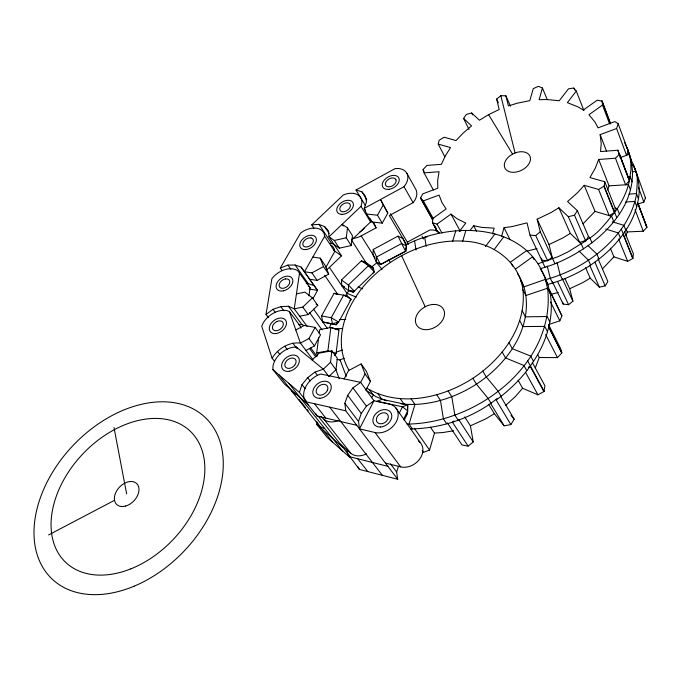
<?xml version="1.0" encoding="UTF-8"?>
<svg xmlns="http://www.w3.org/2000/svg" width="681" height="681" viewBox="0 0 681 681"><rect width="100%" height="100%" fill="white"/><g stroke="black" fill="none" stroke-linecap="round" stroke-linejoin="round"><path stroke-width="1.02" d="M308.502 404.82L284.343 383.922L272.894 369.613L272.936 366.404A19.732 13.96 -37.9 0 1 292.779 347.293L296.312 347.046L323.356 369.204L328.88 376.576L335.971 369.681L337.342 358.24L331.919 350.792L319.202 353.141L312.119 359.994M630.947 159.643C637.629 172.642 641.4 187.828 637.705 202.376L646.856 227.403L643.247 231.225L627.261 231.923L626.103 228.995M469.013 129.501L463.582 118.4L466.306 114.476L471.652 112.986L479.441 120.222L488.6 114.663L499.182 109.505L496.645 99.051L500.824 95.715L505.864 95.791L508.409 105.93L517.373 103.171L529.809 100.652L533.257 88.632L538.382 86.342L542.425 88.002L539.122 99.698L546.664 99.52L559.271 100.737L568.448 88.845L573.632 88.019L576.296 91.05L567.375 102.652L578.229 106.994L583.285 110.067L597.237 100.175L602.191 101.137L602.515 105.044L588.929 114.749L595.032 122.095L598.012 127.866L614.875 121.576L618.186 123.746L628.24 151.148C649.07 206.956 588.486 255.639 540.476 268.612M437.04 230.842L432.529 222.789L432.648 218.592L446.14 208.922L442.003 202.649L439.066 195.055L423.386 200.895L420.637 197.992L422.68 193.889L437.815 188.228L437.653 180.482L439.083 171.74L424.067 172.863L423.088 169.535L426.919 165.432L441.45 164.3L445.119 156.238L450.533 147.598L438.249 144.1L439.134 140.26L444.123 137.239L456.066 140.575L462.961 133.28L471.541 125.9L463.582 118.4M404.173 420.262L407.391 413.844L407.459 411.843M407.561 408.847L407.698 404.846L382.152 399.347L376.857 401.228L402.471 406.795L407.706 410.932L407.391 413.844M373.256 249.45L372.95 254.549L376.261 262.108L380.568 264.5L405.944 251.068L406.37 245.926L402.863 238.452L397.993 236.12L373.256 249.45L376.576 257.009L380.568 264.5L405.944 251.068M405.518 245.151C450.856 221.351 525.86 222.304 545.379 279.219L547.43 288.08L550.248 293.613C551.968 304.535 551.619 315.848 548.818 326.548L561.774 353.005L557.45 357.619L539.258 357.508L537.803 354.758M610.329 248.207L613.922 256.865L627.669 261.334L632.734 258.525L633.441 253.987L624.579 231.659M334.056 244.496L339.334 248.156L351.243 245.569L352.435 235.652L347.489 227.88L342.143 224.296L343.25 226.024M319.21 333.664L319.747 329.613L330.847 327.476L338.934 329.953L336.108 353.32L334.558 355.576M306.365 401.211L299.419 392.443L301.989 384.671L307.676 377.666L314.997 372.056L323.356 369.204L330.498 362.266L331.919 350.792M351.243 245.569L346.263 237.822L347.489 227.88M317.644 355.482L316.674 352.92L327.901 350.843L330.847 327.476L338.934 329.953M619.335 154.221L615.479 158.23L598.667 159.465L595.305 168.156L589.933 177.579L604.771 181.75L615.215 208.071L614.662 212.387C621.489 202.964 626.988 192.323 629.355 180.874L617.82 150.246L600.548 151.565L601.204 143.461L600.14 134.625L616.594 128.513L618.186 123.746M316.674 352.92L318.674 337.716M616.705 217.503L604.183 186.1L604.771 181.75M308.953 295.903L310.102 287.714L297.801 270.859A18.685 12.539 -36 0 0 274.358 275.856L271.898 278.657L266.024 314.477L268.501 317.704M299.563 272.783L294.226 308.816L307.097 326.344M518.054 380.177L522.599 388.255L537.939 394.818L543.872 391.566L544.945 385.855L532.236 362.275M646.856 227.403L637.603 202.802C635.339 214.132 629.985 224.67 623.285 234M366.812 388.179C399.628 407.672 441.935 398.164 472.461 378.551C500.841 360.079 525.289 328.651 523.187 293.222C521.723 263.811 493.938 242.734 465.898 241.295C431.507 238.529 397.185 253.315 372.507 276.809C348.127 299.546 330.6 338.653 348.927 370.089M561.774 353.005L548.673 327.084C545.447 341.13 538.756 354.231 530.397 365.901M617.82 150.246L629.457 180.439L630.998 169.509L630.742 161.737L629.431 154.306L619.863 157.694M367.008 264.254L351.566 240.112L370.583 221.946L371.085 220.014M326.335 269.855A15.076 10.138 -34.3 0 0 329.425 267.386L341.513 255.826L329 236.809L361.015 206.343L361.798 203.432A18.327 11.986 -32.6 0 0 346.765 193.813L343.326 194.97L311.745 224.883L313.992 228.263M492.533 233.932L494.168 228.169L481.62 227.352L473.67 225.717L469.958 230.57M501.505 236.63L504.051 227.701L511.967 226.603L527.043 222.857L529.98 235.107L544.979 267.224M627.261 231.923L625.907 236.001M422.288 450.652L423.522 452.38L429.558 450.039L434.478 433.09L430.426 427.157M462.714 241.159L465.898 230.382M452.542 241.627L455.759 230.902M598.667 159.465L609.078 185.845L607.639 189.999M539.258 357.508L535.283 367.978M347.072 450.022A19.196 14.727 -37.8 0 0 347.795 453.963L359.415 469.413L397.713 479.262L396.631 471.993L398.496 466.238M358.512 421.428L361.262 413.512L366.412 406.174L373.963 400.777L389.515 404.156A17.068 12.999 -36 0 1 396.419 421.53A17.068 12.999 -36 0 1 375.061 432.529L359.474 428.868L358.512 421.428L344.841 403.297L347.685 395.295L352.971 387.855L360.666 382.356L365.076 373.946L361.16 363.935L348.536 370.575L344.109 378.9M637.995 204.096L643.834 202.036L645.469 197.984L635.194 169.382L632.819 164.725M631.193 159.439L627.567 149.735M628.044 150.544L624.69 142.644M329.51 327.697L331.136 323.237M548.843 324.496L559.825 320.836L561.91 315.848L548.903 288.787L548.009 284.641L544.647 276.239L540.203 268.476M628.24 151.148L626.511 155.268L616.594 128.513M434.793 225.854L436.308 230.859M403.544 419.224L407.706 410.932L407.698 404.846L402.471 406.795L399.219 413.248M359.474 428.868L373.963 400.777L360.666 382.356L320.76 374.031L317.005 375.563A20.336 14.829 -37.6 0 0 304.288 399.032L305.769 401.747L317.125 416.074L356.767 425.31M366.046 389.804L370.404 381.428L366.48 371.443L361.16 363.935M337.742 322.045L336.252 324.769L322.734 321.951L321.551 315.984L334.073 293.324L347.523 296.09L351.09 299.282L338.653 322.113L336.252 324.769L322.734 321.951M305.965 350.443L314.443 345.939L320.53 334.856L315.107 327.408L304.262 325.424L295.818 329.936M365.271 210.123L364.199 208.377L404.029 186.705L406.038 183.844A18.481 12.079 -30.8 0 0 398.428 168.488L395.116 168.59L355.976 189.999L361.977 191.863L365.416 196.188L366.506 201.848L364.199 208.377L366.727 214.013L371.537 221.87L382.254 223.147L387.787 213.059L380.466 199.524L387.787 213.059M274.605 361.364L272.077 358.172C277.95 348.689 289.016 341.709 300.415 343.079L308.953 338.534L315.107 327.408M382.254 223.147L377.478 215.247L383.071 205.126M312.971 298.584L317.559 290.378L301.096 267.08L295.094 265.011L287.918 265.105L280.291 268.05L282.07 270.519M325.969 267.131L334.746 251.493L334.218 248.905A18.157 12.164 -34.4 0 0 331.238 245.203M280.291 268.05L300.517 233.115L303.666 231.029A18.396 12.139 -34.4 0 1 324.156 233.66L324.667 236.256L304.492 271.728L311.889 272.851L323.509 266.577L320.206 258.142L312.817 257.086M585.583 267.718L590.206 278.129L599.348 287.152L605.196 285.884L607.852 281.525L598.029 258.678M488.839 404.616L494.363 413.707L504.136 425.821L510.861 424.603L514.164 419.224L500.68 396.359M497.164 398.445C473.304 417.913 441.484 428.545 410.6 428.928M538.101 263.734L558.003 256.694L568.048 251.859L585.677 240.963L588.478 236.494L577.369 210.676L567.562 201.525L577.82 192.425L584.204 185.309L598.573 189.437L604.183 186.1M554.955 263.734L540.271 231.838L537.147 219.222L551.304 212.412L558.897 207.748L568.32 216.686L574.492 215.213L577.369 210.676M345.293 295.843L348.425 291.298M406.514 244.607L389.277 215.588L413.095 202.683L415.061 199.848A18.234 12.096 -30.6 0 0 415.929 189.556L406.966 173.519M543.872 391.566L530.124 366.259C520.837 379.343 509.082 390.519 496.185 400.002L510.861 424.603M632.734 258.525L623.064 234.298C605 259.155 577.497 276.18 548.12 284.352M494.176 249.561L503.727 236.869M485.434 246.565L494.951 233.966M371.494 397.73L373.375 395.235L369.366 389.668M603.953 186.407L614.441 212.676C604.737 224.015 594.828 238.861 579.625 242.359L570.303 233.379L558.897 207.748M522.599 388.255L515.423 396.487L505.583 405.476M613.922 256.865L602.421 268.918M459.377 231.412L465.77 223.104L457.223 218.814L451.001 214.089L437.023 224.117L432.529 222.789M584.204 185.309L595.024 211.374L583.021 223.811M349.864 300.67L351.09 299.282L343.769 294.89L331.255 317.695L332.43 323.688L338.653 322.113L331.255 317.695L321.551 315.984M629.355 180.874L625.592 184.815L609.078 185.845M341.453 279.985L361.407 260.832L365.859 262.457L372.916 267.335L374.346 271.838L353.209 292.209L348.672 290.668L341.751 285.628L341.453 279.985L348.391 285.007L354.307 291.153L353.209 292.209L351.668 291.085M299.674 316.239L308.195 314.562L317.78 305.36L312.443 297.844L304.935 292.14L296.439 293.886M266.024 314.477L273.021 309.31L280.836 306.671L288.344 306.22L294.226 308.816L302.79 307.105L312.443 297.844M373.12 273.013L374.346 271.838L368.455 265.709L361.407 260.832M494.363 413.707L485.979 418.764L470.435 425.846L473.227 441.926L468.111 446.123L461.99 444.965L447.366 422.867M590.206 278.129L583.064 282.47L569.691 288.735L572.908 301.189L568.601 304.705L563.153 304.092L552.453 281.84M570.303 233.379L562.872 237.933L549.005 244.539L552.163 257.103L547.677 260.755L542.059 260.236L541.565 258.201M453.921 420.986L452.422 422.211L468.111 446.123M529.98 235.107L535.683 235.566L540.271 231.838M371.102 267.369L376.789 262.883L382.05 269.318M515.432 269.131L532.602 256.797L533.93 259.512M510.35 262.228L526.566 250.668M512.563 154.102L509.601 156.06A13.841 9.245 -26 0 0 510.188 171.944A13.841 9.245 -26 0 0 530.124 161.15A13.841 9.245 -26 0 0 515.849 152.68L512.563 154.102L488.6 114.663M425.182 306.739L421.82 308.953A15.578 11.347 -31.3 0 0 422.501 329.263A15.578 11.347 -31.3 0 0 444.463 314.843A15.578 11.347 -31.3 0 0 425.182 306.739L401.611 255.664M334.405 354.333L336.108 353.32L327.901 350.843M614.441 212.676L609.172 215.63L595.024 211.374M528.388 367.212L530.124 366.259M352.315 238.316A15.016 10.011 -32.5 0 0 361.211 235.89L376.108 227.837L373.929 222.993M309.778 279.261L317.142 280.41L328.693 274.188L325.373 265.76L320.206 258.142M48.615 534.934L114.544 500.297M631.313 165.185L633.262 164.479L635.135 169.56M632.572 172.276C640.131 165.96 636.224 191.965 636.488 194.46C634.394 206.249 629.338 217.273 622.706 227.182C604.447 253.17 576.211 271.166 545.813 279.61M336.508 352.06L342.398 350.017M339.325 360.028L344.263 358.334M537.105 248.599L527.239 251M558.207 292.532L551.516 294.175M453.623 430.741L443.025 432.52L434.478 433.09M311.745 224.883L319.006 224.364L324.658 226.662L328.429 230.816L329 236.809L334.286 240.461L346.263 237.822M627.848 176.898L630.18 176.702L632.121 181.904M329.476 243.475L331.528 243.347L334.328 244.513M629.082 194.068L636.505 193.617L638.395 198.673M625.754 201.985L634.828 201.457L636.735 206.496M298.704 324.718L301.887 324.556L304.381 325.68M339.615 319.576L345.769 319.5M334.473 328.642L342.696 328.565M407.068 424.076C477.049 423.556 556.113 363.594 547.609 288.199L525.834 295.511C530.584 332.047 505.234 365.442 476.01 384.399C453.98 398.436 427.413 406.795 401.143 403.867M306.178 283.619L308.212 283.611L314.162 285.722L317.559 290.378L309.225 289.033M336.993 359.525L340.015 359.755L346.271 376.389M354.307 291.153L348.672 290.668L348.391 285.007L368.455 265.709L372.916 267.335L372.984 269.225M366.727 214.013L377.478 215.247M344.62 295.622L347.523 296.09M305.769 401.747L345.752 410.788L397.713 479.262M385.429 463.071L400.666 466.877A16.446 12.913 -36.1 0 0 420.015 458.568A16.446 12.913 -36.1 0 0 418.389 440.939M349.293 456.645L387.915 466.357M615.215 208.071L617.241 208.616L619.267 213.749M612.219 221.802L623.839 225.3L625.805 230.28M605.758 229.071L618.339 232.936L620.34 237.899M386.731 400.888L376.227 396.819L365.961 390.273M334.073 293.324L337.844 294.524L324.667 275.277M300.942 328.14L300.236 326.148L289.34 311.447L286.522 310.502A19.153 13.16 -37.2 0 0 263.147 323.058L261.742 326.267L272.077 358.172M341.751 285.628L344.467 286.556M358.095 287.007L362.735 288.872M347.055 293.324L356.299 297.112M381.19 264.356L376.261 262.108L376.576 257.009L401.484 243.611L406.37 245.926L405.484 251.136L397.993 236.12M333.792 250.412L341.513 255.826M316.112 304.084L317.78 305.36M272.894 369.613L299.419 392.443M320.811 416.585L324.028 419.368L350.724 453.231A16.046 12.284 -37.8 0 0 366.48 453.827M340.381 444.174L350.724 453.231M316.776 421.377L316.827 424.51L342.96 447.426M350.102 457.598L327.067 437.313L316.827 424.51M588.478 236.494L589.848 237.729L592.01 242.751M588.086 245.713L596.871 254.081L598.974 258.967M578.986 251.025L588.435 260.159L590.563 265.011M308.348 285.79L310.102 287.714M388.264 259.742L390.264 262.142M510.98 415.342L514.164 419.224M278.674 374.584L290.106 388.902M322.522 429.507L332.737 442.31M291.851 391.32L318.87 425.148M298.959 399.364L305.548 407.621M306.867 409.272L308.187 410.924M288.761 383.267L342.645 451.026M318.146 416.091L350.562 457.028M314.494 403.722L325.782 418.091M357.729 458.764L367.783 471.567M301.989 384.671L305.182 388.749M277.371 351.285L279.925 354.554M307.676 377.666L310.204 380.943M329.706 407.161L382.364 475.312M284.726 346.203L287.263 349.489M296.312 347.046L297.546 348.663M314.997 372.056L317.499 375.35M292.762 343.079L296.524 348.034M312.877 359.628L300.415 343.079L289.34 311.447M390.511 463.872L396.631 471.993M273.021 309.31L275.516 312.622M309.472 348.425L315.831 356.921M347.685 395.295L361.262 413.512M375.061 432.529L400.666 466.877M280.836 306.671L283.934 310.817M310.783 347.991L317.057 356.393M308.953 338.534L314.443 345.939M330.498 362.266L335.971 369.681M288.344 306.22L301.887 324.556M352.971 387.855L366.412 406.174M302.79 307.105L308.195 314.562M309.566 312.639L321.994 329.825M313.566 309.174L327.459 328.548M365.076 373.946L370.404 381.428M377.844 393.661L381.82 399.245M287.918 265.105L290.915 269.318M295.094 265.011L308.212 283.611M395.584 407.57L420.305 442.633M412.439 428.902L409.043 424.067L414.925 404.463L411.069 398.811M414.32 428.281L429.558 450.039M301.096 267.08L314.162 285.722M311.889 272.851L317.142 280.41M400.173 398.547L404.08 404.173M323.509 266.577L328.693 274.188M329.425 267.386L347.429 294.039M446.676 423.812L443.416 418.9L440.445 400.394L436.708 394.674M324.667 236.256L334.746 251.493M319.006 224.364L331.528 243.347M324.658 226.662L329.195 233.574M334.286 240.461L339.334 248.156M458.092 420.134L454.882 415.18L451.775 396.683L448.089 390.928M458.824 419.692L473.227 441.926M464.706 416.891L470.435 425.846M361.211 235.89L375.112 257.988M361.015 206.343L370.583 221.946M372.286 221.589L376.108 227.837M355.976 189.999L365.484 205.611M472.835 378.244L476.385 384.093L488.03 398.325L491.086 403.382M490.422 403.126L504.136 425.821M361.977 191.863L366.804 199.839M390.494 213.774L408.345 243.926M482.795 371.085L486.285 376.976L498.058 391.115L501.063 396.206M517.5 273.583C521.757 280.214 524.779 287.68 525.834 295.511L522.676 289.34M404.029 186.705L413.095 202.683M502.169 351.958L505.54 357.942L523.927 365.476L526.779 370.677M435.227 226.637L436.104 228.212M432.801 223.07L438.309 232.911M357.925 466.749L359.415 469.413M423.386 200.895L433.371 218.805M420.637 197.992L432.631 219.469M420.739 198.597L432.741 220.074M437.023 224.117L442.012 233.072M525.536 372.303L537.939 394.818M508.962 342.654L512.282 348.672L530.695 356.078L533.504 361.313M315.644 413.367L317.125 416.074M527.562 360.675L544.136 391.217M423.088 169.535L424.067 171.34M424.067 172.863L433.38 189.982M451.001 214.089L460.279 231.268M519.654 320.487L522.889 326.591L544.74 326.386L547.456 331.715M473.67 225.717L476.538 231.182M522.174 310.689L525.383 316.818L547.141 316.529L549.831 321.883M438.249 144.1L444.88 156.851M545.651 334.558L557.45 357.619M520.693 280.683L523.842 286.871L545.294 279.44L547.933 284.862M511.414 263.547L512.767 266.203M548.614 324.743L560.293 347.923L561.902 352.477M504.051 227.701L510.052 239.686M550.614 302.109L559.825 320.836M561.91 315.848L549.099 289.553L550.078 293.485M422.084 236.222L423.42 238.954M552.572 282.998L550.282 278.248L547.235 266.041M471.652 112.986L472.546 114.851M535.683 235.566L547.677 260.755M557.543 281.483L568.601 304.705M408.2 244.079L407.298 242.155L429.881 230.008L433.082 230.008A17.536 12.122 -30.3 0 1 439.483 232.689M562.387 278.827L572.908 301.189M562.421 279.593L560.174 274.809L557.032 262.619M537.147 219.222L549.005 244.539M564.881 278.461L569.691 288.735M496.645 99.051L498.364 102.822M646.95 226.977L637.578 202.776M369.851 218.116L371.537 221.87M505.864 95.791L510.529 106.21M583.481 248.888L581.285 243.883L579.625 242.359L568.32 216.686M589.763 265.377L599.348 287.152M574.492 215.213L585.677 240.963M594.879 262.151L605.196 285.884M542.425 88.002L547.243 99.579M598.573 189.437L609.172 215.63L611.649 216.328L613.709 221.436M618.68 239.116L627.669 261.334M621.302 229.029L632.955 258.235M573.947 88.079L574.713 90.037M576.296 91.05L583.949 110.637M600.14 134.625L606.584 151.327M615.479 158.23L625.592 184.815L628.452 184.585L630.41 189.769M635.032 209.637L643.247 231.225M602.515 105.044L609.555 123.831M619.446 153.787L629.457 180.439M602.191 101.137L610.695 123.891M601.876 100.899L610.38 123.653M638.335 187.198L643.834 202.036M335.597 368.949L339.223 378.764M627.014 147.479L628.938 152.697M645.273 197.396L645.469 197.984M636.36 173.221L637.39 176.285M562.651 302.083L563.153 304.092M500.824 95.715L515.1 153.004M114.008 427.583L126.649 493.929M424.714 237.422L426.212 246.369M414.601 241.125L416.031 250.072M344.841 403.297L345.752 410.788M338.219 420.637A16.633 12.343 -37.6 0 1 324.028 419.368M324.147 428.375A15.603 11.594 -38.1 0 1 317.406 422.484M297.205 394.512A16.157 11.628 -37.9 0 1 290.778 389.592M364.48 227.471A9.015 6.001 -32.5 0 1 359.585 232.153M423.284 238.095A8.768 6.061 -30.3 0 1 427.481 236.741M327.587 389.821L326.923 391.226A6.435 4.699 -37.6 0 1 319.466 395.074A6.435 4.699 -37.6 0 1 316.478 389.6L317.15 388.204A6.435 4.699 -37.6 0 1 324.59 384.373A6.435 4.699 -37.6 0 1 327.587 389.821M387.829 419.138L387.012 420.526A6.487 4.937 -36 0 1 379.223 423.573A6.487 4.937 -36 0 1 376.857 417.393L377.666 416.014A6.487 4.937 -36 0 1 385.446 412.984A6.487 4.937 -36 0 1 387.829 419.138M294.66 365.237L293.545 366.412A6.248 4.418 -37.9 0 1 286.19 367.689A6.248 4.418 -37.9 0 1 286.284 361.185L287.391 360.028A6.248 4.418 -37.9 0 1 294.737 358.751A6.248 4.418 -37.9 0 1 294.66 365.237M276.886 321.543L275.541 322.334A6.069 4.171 -37.2 0 0 272.664 328.846A6.069 4.171 -37.2 0 0 278.818 330.064L280.18 329.272A6.069 4.171 -37.2 0 0 283.049 322.751A6.069 4.171 -37.2 0 0 276.886 321.543M285.552 278.929L284.173 279.278A5.916 3.975 -36 0 0 279.133 284.956A5.916 3.975 -36 0 0 283.322 288.276L284.709 287.918A5.916 3.975 -36 0 0 289.757 282.24A5.916 3.975 -36 0 0 285.552 278.929M311.004 237.95L309.77 237.856A5.823 3.848 -34.4 0 0 303.351 242.053A5.823 3.848 -34.4 0 0 305.131 246.888L306.365 246.982A5.823 3.848 -34.4 0 0 312.809 242.785A5.823 3.848 -34.4 0 0 311.004 237.95M349.413 203.568L348.485 203.057A5.806 3.797 -32.6 0 0 341.504 205.339A5.806 3.797 -32.6 0 0 340.713 211.016L341.641 211.536A5.806 3.797 -32.6 0 0 348.638 209.263A5.806 3.797 -32.6 0 0 349.413 203.568M395.976 179.844L395.465 178.984A5.848 3.822 -30.8 0 0 388.791 179.094A5.848 3.822 -30.8 0 0 385.497 184.9L385.999 185.76A5.848 3.822 -30.8 0 0 392.682 185.675A5.848 3.822 -30.8 0 0 395.976 179.844M130.854 568.848A90.445 62.235 -46.5 0 0 193.055 434.137A90.445 62.235 -46.5 0 0 59.945 487.315A90.445 62.235 -46.5 0 0 130.854 568.848M125.627 506.043A14.463 9.943 -46.4 0 0 137.826 484.991A14.463 9.943 -46.4 0 0 116.604 490.975A14.463 9.943 -46.4 0 0 125.627 506.043M134.097 586.196A111.301 76.63 -46.5 0 0 207.714 420.007A111.301 76.63 -46.5 0 0 44.061 488.473A111.301 76.63 -46.5 0 0 134.097 586.196M283.398 290.864A9.347 6.274 -36 0 0 292.217 278.418A9.347 6.274 -36 0 0 277.763 281.559A9.347 6.274 -36 0 0 283.398 290.864M342.168 214.37A9.159 5.993 -32.6 0 0 353.328 203.645A9.159 5.993 -32.6 0 0 339.751 203.917A9.159 5.993 -32.6 0 0 342.168 214.37M289.391 371.247A9.866 6.98 -37.9 0 0 298.661 357.772A9.866 6.98 -37.9 0 0 283.381 360.692A9.866 6.98 -37.9 0 0 289.391 371.247M319.874 398.274A10.164 7.414 -37.6 0 0 330.906 385.003A10.164 7.414 -37.6 0 0 315.346 385.957A10.164 7.414 -37.6 0 0 319.874 398.274M380.39 427.013A10.241 7.797 -36 0 0 391.354 413.588A10.241 7.797 -36 0 0 375.316 414.303A10.241 7.797 -36 0 0 380.39 427.013M275.652 333.596A9.577 6.58 -37.2 0 0 286.182 321.296A9.577 6.58 -37.2 0 0 271.779 322.564A9.577 6.58 -37.2 0 0 275.652 333.596M306.075 249.586A9.202 6.069 -34.4 0 0 316.095 238.018A9.202 6.069 -34.4 0 0 302.1 239.695A9.202 6.069 -34.4 0 0 306.075 249.586M389.055 189.318A9.236 6.035 -30.8 0 0 398.828 177.928A9.236 6.035 -30.8 0 0 384.373 179.946A9.236 6.035 -30.8 0 0 389.055 189.318"/></g></svg>
